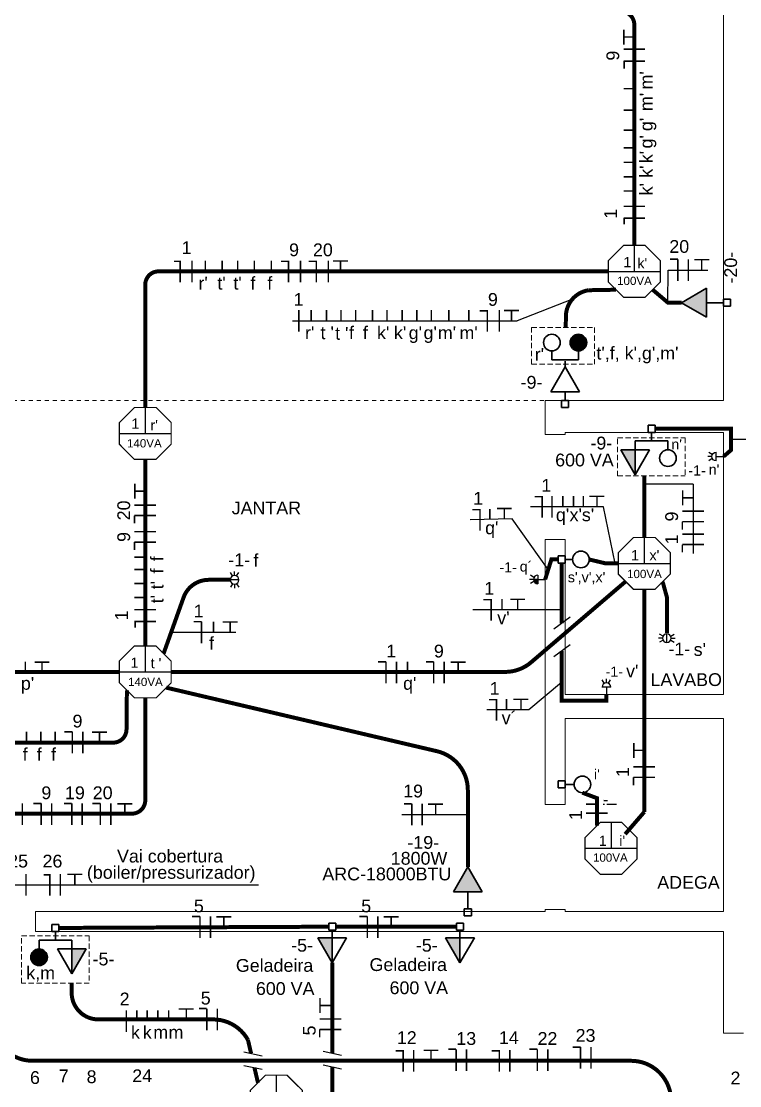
# Model space of a CAD drawing. Header units: millimetres. Extents: x 6597 to 20911, y -10306 to -132.
# Drawn here: x 13815 to 14355, y -6132 to -5333 of the extents above; entities that cross this region are included whole.
import ezdxf
from ezdxf.enums import TextEntityAlignment as Align

# ---------------------------------------------------------------- set-up
doc = ezdxf.new("R2010")
doc.units = ezdxf.units.MM
doc.header["$LTSCALE"] = 25
doc.header["$MEASUREMENT"] = 0
for name, pattern in [('CACHE', [0.24, 0.12, -0.12]), ('DASHDOT2', [12.7, 6.35, -3.175, 0, -3.175]), ('Dashed', [0.75, 0.5, -0.25]), ('HIDDEN', [9.525, 6.35, -3.175])]:
    doc.linetypes.add(name, pattern=pattern)
for name, color, linetype in [('CIRCUITOS', 7, 'Continuous'), ('Iluminação1', 1, 'Continuous'), ('MAAI - ELÉTRICA', 3, 'Continuous'), ('MAAI - HATCH', 1, 'Continuous')]:
    doc.layers.add(name, color=color, linetype=linetype)
for name, color, linetype, lineweight in [('EL-Condutos', 5, 'Continuous', 30), ('MAAI - ALVENARIA', 7, 'Continuous', 0), ('P-SIMBOL', 1, 'Continuous', 30), ('TEXTO', 7, 'Continuous', 30), ('TOMADAS', 1, 'Continuous', 20)]:
    doc.layers.add(name, color=color, linetype=linetype, lineweight=lineweight)
doc.styles.add('Arial', font='arial.ttf')

# ---------------------------------------------------------------- blocks, each defined once
blk = doc.blocks.new('ponto baixo')
at = {"color": 0}
for p, q in [((0.0554, 0), (0, 0)), ((0.0554, -0.0328), (0.0554, 0.0328))]:
    blk.add_line(p, q, dxfattribs=at)
for points in [[(0.0844, 0.0155), (0.1107, 0.0307)], [(0.0882, 0), (0.1187, 0)], [(0.0844, -0.0155), (0.1107, -0.0307)]]:
    blk.add_lwpolyline(points, dxfattribs=at)
blk.add_arc((0.0554, 0), 0.0328, 270, 90, dxfattribs=at)
blk = doc.blocks.new('ARANDELA MEDIA')
at = {"layer": 'MAAI - HATCH'}
h = blk.add_hatch(color=256, dxfattribs=at)
h.dxf.hatch_style = 1
h.paths.add_polyline_path([(0.0882, 0, 0.414214), (0.0554, 0.0328), (0.0554, 0)])
at = {"color": 0}
for p, q in [((0.0554, 0), (0, 0)), ((0.0554, -0.0328), (0.0554, 0.0328))]:
    blk.add_line(p, q, dxfattribs=at)
for points in [[(0.0554, 0), (0.0882, 0)], [(0.0844, 0.0155), (0.1107, 0.0307)], [(0.0844, -0.0155), (0.1107, -0.0307)], [(0.0882, 0), (0.1187, 0)]]:
    blk.add_lwpolyline(points, dxfattribs=at)
blk.add_arc((0.0554, 0), 0.0328, 270, 90, dxfattribs=at)

msp = doc.modelspace()

# ---------------------------------------------------------------- hatches: boundary and pattern name
at = {"layer": 'P-SIMBOL', "linetype": 'Continuous'}
for points in [[(14330.06, -5533.16), (14311.31, -5543.99), (14330.06, -5554.81)], [(14227.56, -5573.96), (14233.81, -5573.96), (14233.81, -5567.71), (14232.84, -5567.76), (14231.15, -5568.31), (14230.1, -5568.91), (14229.3, -5569.61), (14228.5, -5570.66), (14227.88, -5571.96), (14227.6, -5573.26), (14227.61, -5573.96)], [(14227.56, -5573.96), (14233.81, -5573.96), (14233.81, -5580.21), (14232.84, -5580.16), (14231.15, -5579.61), (14230.1, -5579.01), (14229.3, -5578.31), (14228.5, -5577.26), (14227.88, -5575.96), (14227.6, -5574.66), (14227.61, -5573.96)], [(14240.06, -5573.96), (14233.81, -5573.96), (14233.81, -5567.71), (14234.78, -5567.76), (14236.47, -5568.31), (14237.52, -5568.91), (14238.32, -5569.61), (14239.12, -5570.66), (14239.74, -5571.96), (14240.02, -5573.26), (14240.01, -5573.96)], [(14240.06, -5573.96), (14233.81, -5573.96), (14233.81, -5580.21), (14234.78, -5580.16), (14236.47, -5579.61), (14237.52, -5579.01), (14238.32, -5578.31), (14239.12, -5577.26), (14239.74, -5575.96), (14240.02, -5574.66), (14240.01, -5573.96)], [(14276.54, -5654.52), (14276.54, -5673.27), (14265.71, -5654.52)], [(14161.6, -5986.6), (14150.77, -5967.85), (14139.95, -5986.6)], [(14048.88, -6021.09), (14048.88, -6039.84), (14038.05, -6021.09)], [(14144.84, -6021.09), (14144.84, -6039.84), (14134.02, -6021.09)], [(13822.31, -6035.77), (13828.56, -6035.77), (13828.56, -6029.52), (13827.59, -6029.57), (13825.89, -6030.12), (13824.84, -6030.72), (13824.04, -6031.42), (13823.24, -6032.47), (13822.63, -6033.77), (13822.34, -6035.07), (13822.36, -6035.77)], [(13834.81, -6035.77), (13828.56, -6035.77), (13828.56, -6029.52), (13829.52, -6029.57), (13831.22, -6030.12), (13832.27, -6030.72), (13833.07, -6031.42), (13833.87, -6032.47), (13834.48, -6033.77), (13834.77, -6035.07), (13834.75, -6035.77)], [(13853.16, -6029.52), (13853.16, -6048.27), (13863.98, -6029.52)], [(13822.31, -6035.77), (13828.56, -6035.77), (13828.56, -6042.02), (13827.59, -6041.97), (13825.89, -6041.42), (13824.84, -6040.83), (13824.04, -6040.12), (13823.24, -6039.08), (13822.63, -6037.78), (13822.34, -6036.47), (13822.36, -6035.77)], [(13834.81, -6035.77), (13828.56, -6035.77), (13828.56, -6042.02), (13829.52, -6041.97), (13831.22, -6041.42), (13832.27, -6040.83), (13833.07, -6040.12), (13833.87, -6039.08), (13834.48, -6037.78), (13834.77, -6036.47), (13834.75, -6035.77)]]:
    msp.add_hatch(color=256, dxfattribs=at).paths.add_polyline_path(points)

# ---------------------------------------------------------------- linework, layer by layer
at = {"layer": 'CIRCUITOS'}
for p, q in [((14301.14, -5543.99), (14301.27, -5519.45)), ((14301.27, -5519.45), (14331.02, -5519.45)), ((14229.36, -5541.27), (14187.8, -5557.71)), ((14019.09, -5557.71), (14187.8, -5557.71)), ((14394.4, -5646.89), (14348.41, -5646.89)), ((14320.09, -5680.43), (14283.36, -5680.43)), ((14320.09, -5680.43), (14320.09, -5732.49)), ((14252.58, -5697.26), (14197.85, -5697.26)), ((14261.42, -5739.9), (14252.58, -5697.26)), ((14184.13, -5706.45), (14152.56, -5707.03)), ((14211.2, -5744.41), (14184.13, -5706.45)), ((14221.2, -5774.65), (14154.4, -5774.65)), ((14215.46, -5789.01), (14227.72, -5779.99)), ((13976.35, -5791.76), (13927.8, -5791.76)), ((14215.46, -5809.86), (14227.72, -5800.85)), ((14221.2, -5829.24), (14196.6, -5849.82)), ((14196.6, -5849.82), (14165.03, -5849.82)), ((14101.28, -5928.61), (14150.77, -5928.61)), ((13806.8, -5981.35), (13993.56, -5981.35)), ((13982.4, -6106.8), (13996.22, -6109.73)), ((14041.97, -6106.39), (14055.79, -6109.32)), ((13982.4, -6117.02), (13996.22, -6119.95)), ((14041.97, -6116.61), (14055.79, -6119.54))]:
    msp.add_line(p, q, dxfattribs=at)
for points, const_width in [([(14268.02, -5350.02), (14268.02, -5338.78)], 1.11), ([(14268.02, -5344.4), (14275.86, -5344.4)], 1.11), ([(14267.73, -5353.52), (14283.99, -5353.52)], 1.16), ([(14267.73, -5362.53), (14283.99, -5362.53)], 1.16), ([(14268.3, -5368.27), (14268.3, -5362.36)], 1.16), ([(14267.73, -5383.23), (14275.86, -5383.23)], 1.16), ([(14267.73, -5399.35), (14275.86, -5399.35)], 1.16), ([(14267.73, -5414.4), (14275.86, -5414.4)], 1.16), ([(14267.73, -5427.57), (14275.86, -5427.57)], 1.16), ([(14267.73, -5438.53), (14275.86, -5438.53)], 1.16), ([(14267.73, -5449.49), (14275.86, -5449.49)], 1.16), ([(14267.73, -5460.09), (14275.86, -5460.09)], 1.16), ([(14267.73, -5471.63), (14283.99, -5471.63)], 1.16), ([(14267.73, -5480.49), (14283.99, -5480.49)], 1.16), ([(14267.73, -5480.49), (14283.99, -5480.49)], 1.16), ([(14268.3, -5485.14), (14268.3, -5480.32)], 1.16), ([(13929.98, -5512.91), (13934.8, -5512.91)], 1.16), ([(13934.63, -5512.33), (13934.63, -5528.6)], 1.16), ([(13934.63, -5512.33), (13934.63, -5528.6)], 1.16), ([(13943.49, -5512.33), (13943.49, -5528.6)], 1.16), ([(13953.49, -5512.35), (13953.49, -5520.48)], 1.16), ([(13966.17, -5512.35), (13966.17, -5520.48)], 1.16), ([(13977.77, -5512.35), (13977.77, -5520.48)], 1.16), ([(13990.3, -5512.34), (13990.3, -5520.47)], 1.16), ([(14003.08, -5512.34), (14003.08, -5520.47)], 1.16), ([(14010.32, -5512.91), (14016.23, -5512.91)], 1.16), ([(14016.06, -5512.33), (14016.06, -5528.6)], 1.16), ([(14025.07, -5512.33), (14025.07, -5528.6)], 1.16), ([(14031.21, -5512.91), (14037.13, -5512.91)], 1.16), ([(14036.96, -5512.33), (14036.96, -5528.6)], 1.16), ([(14045.96, -5512.33), (14045.96, -5528.6)], 1.16), ([(14049.47, -5512.62), (14060.71, -5512.62)], 1.11), ([(14055.09, -5512.62), (14055.09, -5520.46)], 1.11), ([(14302.69, -5511.32), (14308.6, -5511.32)], 1.16), ([(14308.6, -5511.32), (14308.6, -5527.59)], 1.16), ([(14316.47, -5511.32), (14316.47, -5527.59)], 1.16), ([(14320.9, -5511.62), (14332.14, -5511.62)], 1.11), ([(14326.52, -5511.62), (14326.52, -5519.46)], 1.11), ([(14023.7, -5549.57), (14023.7, -5565.83)], 1.16), ([(14033.09, -5549.58), (14033.09, -5557.71)], 1.16), ([(14044.52, -5549.58), (14044.52, -5557.71)], 1.16), ([(14055.48, -5549.58), (14055.48, -5557.71)], 1.16), ([(14066.44, -5549.58), (14066.44, -5557.71)], 1.16), ([(14079.1, -5549.58), (14079.1, -5557.71)], 1.16), ([(14090.06, -5549.58), (14090.06, -5557.71)], 1.16), ([(14101.44, -5549.58), (14101.44, -5557.71)], 1.16), ([(14112.4, -5549.58), (14112.4, -5557.71)], 1.16), ([(14123.36, -5549.58), (14123.36, -5557.71)], 1.16), ([(14136.53, -5549.58), (14136.53, -5557.71)], 1.16), ([(14151.58, -5549.58), (14151.58, -5557.71)], 1.16), ([(14159.71, -5550.15), (14165.62, -5550.15)], 1.16), ([(14165.45, -5549.57), (14165.45, -5565.83)], 1.16), ([(14174.46, -5549.57), (14174.46, -5565.83)], 1.16), ([(14177.96, -5549.86), (14189.21, -5549.86)], 1.11), ([(14183.58, -5549.86), (14183.58, -5557.7)], 1.11), ([(13900.52, -5691.22), (13900.52, -5679.97)], 1.11), ([(13900.52, -5685.59), (13908.37, -5685.59)], 1.11), ([(14312.25, -5696.22), (14312.25, -5684.97)], 1.11), ([(14200.88, -5689.7), (14206.79, -5689.7)], 1.16), ([(14206.63, -5689.13), (14206.63, -5705.39)], 1.16), ([(14206.63, -5689.13), (14206.63, -5705.39)], 1.16), ([(14214.04, -5689.13), (14214.04, -5705.39)], 1.16), ([(14214.04, -5689.13), (14214.04, -5705.39)], 1.16), ([(14222.11, -5689.13), (14222.11, -5697.26)], 1.16), ([(14230.18, -5689.13), (14230.18, -5697.26)], 1.16), ([(14237.59, -5689.13), (14237.59, -5697.26)], 1.16), ([(14242.16, -5689.42), (14253.41, -5689.42)], 1.11), ([(14247.79, -5689.42), (14247.79, -5697.26)], 1.11), ([(14312.25, -5690.59), (14320.09, -5690.59)], 1.11), ([(13900.23, -5696.06), (13916.5, -5696.06)], 1.16), ([(14154.14, -5699.47), (14160.05, -5699.47)], 1.16), ([(14159.88, -5698.89), (14159.88, -5715.16)], 1.16), ([(14159.88, -5698.89), (14159.88, -5715.16)], 1.16), ([(14167.29, -5698.89), (14167.29, -5707.03)], 1.16), ([(14172.56, -5698.61), (14183.8, -5698.61)], 1.11), ([(14178.18, -5698.61), (14178.18, -5706.45)], 1.11), ([(14311.96, -5700.64), (14328.22, -5700.64)], 1.16), ([(13900.23, -5703.93), (13916.49, -5703.93)], 1.16), ([(13900.23, -5709.84), (13900.23, -5703.93)], 1.16), ([(14311.95, -5708.51), (14328.22, -5708.51)], 1.16), ([(14311.95, -5714.42), (14311.95, -5708.51)], 1.16), ([(13900.23, -5716.04), (13916.5, -5716.04)], 1.16), ([(14311.96, -5717.86), (14328.22, -5717.86)], 1.16), ([(13900.23, -5723.9), (13916.49, -5723.9)], 1.16), ([(13900.23, -5729.82), (13900.23, -5723.9)], 1.16), ([(14311.95, -5725.73), (14328.22, -5725.73)], 1.16), ([(14311.95, -5731.64), (14311.95, -5725.73)], 1.16), ([(13900.23, -5735.24), (13908.36, -5735.24)], 1.16), ([(13900.23, -5744.51), (13908.36, -5744.51)], 1.16), ([(13900.23, -5755.03), (13908.37, -5755.03)], 1.16), ([(13900.23, -5765.54), (13908.37, -5765.54)], 1.16), ([(14168.22, -5766.52), (14168.22, -5782.78)], 1.16), ([(14168.22, -5766.52), (14168.22, -5782.78)], 1.16), ([(14176.4, -5766.52), (14176.4, -5774.65)], 1.16), ([(14162.47, -5767.1), (14168.39, -5767.1)], 1.16), ([(14182.58, -5766.81), (14193.82, -5766.81)], 1.11), ([(14188.2, -5766.81), (14188.2, -5774.65)], 1.11), ([(13900.23, -5774.64), (13916.49, -5774.64)], 1.16), ([(13900.23, -5783.49), (13916.49, -5783.49)], 1.16), ([(13900.23, -5783.49), (13916.49, -5783.49)], 1.16), ([(13900.8, -5788.15), (13900.8, -5783.32)], 1.16), ([(13944.78, -5783.63), (13950.7, -5783.63)], 1.16), ([(13950.7, -5783.63), (13950.7, -5799.89)], 1.16), ([(13959.65, -5783.63), (13959.65, -5791.76)], 1.16), ([(13966.58, -5783.92), (13977.82, -5783.92)], 1.11), ([(13972.2, -5783.92), (13972.2, -5791.76)], 1.11), ([(13818.26, -5813.77), (13818.26, -5821.9)], 1.16), ([(13825.18, -5814.06), (13836.42, -5814.06)], 1.11), ([(13830.8, -5814.06), (13830.8, -5821.9)], 1.11), ([(14083.34, -5813.77), (14089.25, -5813.77)], 1.16), ([(14089.25, -5813.77), (14089.25, -5830.03)], 1.16), ([(14097.12, -5813.77), (14097.12, -5830.03)], 1.16), ([(14105.45, -5813.77), (14105.45, -5821.9)], 1.16), ([(14119.21, -5813.77), (14125.12, -5813.77)], 1.16), ([(14125.12, -5813.77), (14125.12, -5830.03)], 1.16), ([(14132.99, -5813.77), (14132.99, -5830.03)], 1.16), ([(14137.83, -5814.06), (14149.08, -5814.06)], 1.11), ([(14143.45, -5814.06), (14143.45, -5821.9)], 1.11), ([(14166.61, -5842.27), (14172.52, -5842.27)], 1.16), ([(14172.35, -5841.69), (14172.35, -5857.96)], 1.16), ([(14172.35, -5841.69), (14172.35, -5857.96)], 1.16), ([(14179.76, -5841.69), (14179.76, -5849.82)], 1.16), ([(14185.02, -5841.98), (14196.27, -5841.98)], 1.11), ([(14190.65, -5841.98), (14190.65, -5849.82)], 1.11), ([(13819.12, -5866.38), (13819.12, -5874.52)], 1.16), ([(13829.88, -5866.38), (13829.88, -5874.52)], 1.16), ([(13840.63, -5866.38), (13840.63, -5874.52)], 1.16), ([(13847.68, -5866.38), (13853.59, -5866.38)], 1.16), ([(13853.59, -5866.38), (13853.59, -5882.64)], 1.16), ([(13861.45, -5866.38), (13861.45, -5882.65)], 1.16), ([(13868.38, -5866.68), (13879.62, -5866.68)], 1.11), ([(13874, -5866.68), (13874, -5874.52)], 1.11), ([(14275.52, -5885.96), (14275.52, -5874.72)], 1.11), ([(14275.52, -5880.34), (14283.36, -5880.34)], 1.11), ([(14275.22, -5892.74), (14291.49, -5892.74)], 1.16), ([(14275.22, -5900.6), (14291.49, -5900.6)], 1.16), ([(14275.22, -5906.52), (14275.22, -5900.6)], 1.16), ([(13815.97, -5920.25), (13815.97, -5936.52)], 1.16), ([(13824.26, -5920.25), (13830.17, -5920.25)], 1.16), ([(13830.17, -5920.25), (13830.17, -5936.52)], 1.16), ([(13838.04, -5920.25), (13838.04, -5936.52)], 1.16), ([(13847.24, -5920.25), (13853.15, -5920.25)], 1.16), ([(13853.15, -5920.25), (13853.15, -5936.52)], 1.16), ([(13861.02, -5920.25), (13861.02, -5936.52)], 1.16), ([(13868.73, -5920.25), (13874.64, -5920.25)], 1.16), ([(13874.64, -5920.25), (13874.64, -5936.52)], 1.16), ([(13882.51, -5920.25), (13882.51, -5936.52)], 1.16), ([(13887.35, -5920.55), (13898.6, -5920.55)], 1.11), ([(13892.98, -5920.55), (13892.98, -5928.39)], 1.11), ([(14102.7, -5920.48), (14108.61, -5920.48)], 1.16), ([(14108.61, -5920.48), (14108.61, -5936.74)], 1.16), ([(14116.47, -5920.48), (14116.47, -5936.74)], 1.16), ([(14120.9, -5920.77), (14132.15, -5920.77)], 1.11), ([(14126.52, -5920.77), (14126.52, -5928.61)], 1.11), ([(14239.62, -5920.75), (14247.75, -5920.75)], 1.16), ([(14239.62, -5927.54), (14255.88, -5927.54)], 1.16), ([(13818.73, -5973.23), (13818.73, -5989.48)], 1.16), ([(13832.05, -5973.8), (13836.87, -5973.8)], 1.16), ([(13836.71, -5973.22), (13836.71, -5989.48)], 1.16), ([(13836.71, -5973.22), (13836.71, -5989.48)], 1.16), ([(13844.56, -5973.23), (13844.56, -5989.48)], 1.16), ([(13849.81, -5973.51), (13861.05, -5973.51)], 1.11), ([(13855.43, -5973.51), (13855.43, -5981.35)], 1.11), ([(13943.56, -6005.09), (13949.47, -6005.09)], 1.16), ([(13949.47, -6005.09), (13949.47, -6021.35)], 1.16), ([(13957.34, -6005.09), (13957.34, -6021.35)], 1.16), ([(13961.77, -6005.38), (13973.01, -6005.38)], 1.11), ([(13967.39, -6005.38), (13967.39, -6013.22)], 1.11), ([(14069.31, -6005.09), (14075.23, -6005.09)], 1.16), ([(14075.23, -6005.09), (14075.23, -6021.35)], 1.16), ([(14083.09, -6005.09), (14083.09, -6021.35)], 1.16), ([(14087.52, -6005.38), (14098.76, -6005.38)], 1.11), ([(14093.14, -6005.38), (14093.14, -6013.22)], 1.11), ([(14039.74, -6077.7), (14039.74, -6066.45)], 1.11), ([(13894.15, -6075.66), (13894.15, -6091.92)], 1.16), ([(13902.02, -6075.66), (13902.02, -6082.47)], 1.16), ([(13909.88, -6075.66), (13909.88, -6082.47)], 1.16), ([(13917.75, -6075.66), (13917.75, -6082.47)], 1.16), ([(13926.01, -6075.66), (13926.01, -6082.47)], 1.16), ([(13933.56, -6074.63), (13944.8, -6074.63)], 1.11), ([(13939.18, -6074.63), (13939.18, -6082.47)], 1.11), ([(13948.71, -6074.34), (13954.62, -6074.34)], 1.16), ([(13954.62, -6074.34), (13954.62, -6090.6)], 1.16), ([(13962.49, -6074.34), (13962.49, -6090.6)], 1.16), ([(14039.74, -6072.07), (14047.58, -6072.07)], 1.11), ([(14039.45, -6082.12), (14055.71, -6082.12)], 1.16), ([(14039.45, -6089.99), (14055.71, -6089.99)], 1.16), ([(14039.45, -6095.9), (14039.45, -6089.99)], 1.16), ([(14168.7, -6106.01), (14174.61, -6106.01)], 1.16), ([(14174.44, -6105.44), (14174.44, -6121.7)], 1.16), ([(14174.44, -6105.44), (14174.44, -6121.7)], 1.16), ([(14182.31, -6105.44), (14182.31, -6121.7)], 1.16), ([(14197.07, -6104.86), (14202.98, -6104.86)], 1.16), ([(14202.98, -6104.86), (14202.98, -6121.12)], 1.16), ([(14210.84, -6104.86), (14210.84, -6121.12)], 1.16), ([(14229.52, -6103.25), (14235.43, -6103.25)], 1.16), ([(14235.43, -6103.25), (14235.43, -6119.51)], 1.16), ([(14243.3, -6103.25), (14243.3, -6119.52)], 1.16)]:
    msp.add_lwpolyline(points, dxfattribs=dict(at, const_width=const_width))
at = {"layer": 'CIRCUITOS', "color": 32, "true_color": 0xcd6928}
for points, const_width in [([(14096.45, -6106.01), (14102.36, -6106.01)], 1.16), ([(14102.19, -6105.44), (14102.19, -6121.7)], 1.16), ([(14102.19, -6105.44), (14102.19, -6121.7)], 1.16), ([(14110.05, -6105.44), (14110.05, -6121.7)], 1.16), ([(14117.46, -6105.73), (14128.7, -6105.73)], 1.11), ([(14123.08, -6105.73), (14123.08, -6113.57)], 1.11)]:
    msp.add_lwpolyline(points, dxfattribs=dict(at, const_width=const_width))
at = {"layer": 'CIRCUITOS', "color": 2, "true_color": 0xf1eb1f, "const_width": 1.16}
for points in [[(14136.01, -6104.86), (14141.93, -6104.86)], [(14141.93, -6104.86), (14141.93, -6121.12)], [(14149.79, -6104.86), (14149.79, -6121.12)]]:
    msp.add_lwpolyline(points, dxfattribs=at)
at = {"layer": 'EL-Condutos', "const_width": 3}
for points in [[(14275.86, -5500.96), (14275.86, -5335.17, 0.35214), (14268, -5325.4), (14169.17, -5303.67)], [(14256.36, -5520.46), (13918.37, -5520.46, 0.414214), (13908.37, -5530.46), (13908.37, -5622.69)], [(14224.35, -5562.71), (14224.44, -5554.19, -0.368275), (14241.48, -5534.63), (14262.07, -5534.25)], [(13922.15, -5807.61), (13937.15, -5765.49, -0.317227), (13955.99, -5752.2), (13972.22, -5752.2)], [(13927.87, -5821.4), (14178.78, -5821.4, 0.178743), (14198.28, -5814.2), (14269.32, -5753.44)], [(13894.58, -5835.18), (13894.29, -5864.61, -0.41141), (13884.3, -5874.52), (13751.36, -5874.52, 0.414214), (13741.36, -5884.52), (13741.36, -5965.85, -0.414214), (13731.36, -5975.85), (13727.1, -5975.85)], [(13924.13, -5833.21), (14127.63, -5880.99, -0.348182), (14150.77, -5910.19), (14150.77, -5967.85)], [(13723.56, -6047.72), (13763.1, -6047.72, 0.414214), (13793.1, -6017.72), (13793.1, -5937.88, -0.414214), (13803.1, -5927.88), (13898.37, -5927.88, 0.414214), (13908.37, -5917.88), (13908.37, -5840.9)], [(13987.9, -6107.97), (13985.54, -6097.86, 0.271923), (13959.34, -6082.47), (13873.08, -6082.47, -0.417579), (13853.08, -6062.24), (13853.16, -6055.29)]]:
    msp.add_lwpolyline(points, format="xyb", dxfattribs=at)
for points in [[(14311.31, -5543.99), (14301.14, -5543.99), (14289.65, -5534.25)], [(14291.49, -5638.75), (14348.41, -5638.75), (14348.41, -5654.83), (14342.86, -5659.61)], [(13908.37, -5661.69), (13908.37, -5801.9)], [(14283.36, -5720.4), (14283.36, -5674.17)], [(14218.55, -5736.92), (14213.54, -5736.92), (14208.86, -5751.89)], [(14221.2, -5739.57), (14221.2, -5784.78)], [(14263.86, -5739.9), (14254.49, -5739.9), (14241.98, -5736.92)], [(14283.36, -5759.4), (14283.36, -5926.59)], [(14300.33, -5792.1), (14300.33, -5765.2), (14297.15, -5753.69)], [(14221.2, -5805.64), (14221.2, -5843.09), (14254.86, -5843.09), (14254.86, -5838.4)], [(13888.87, -5821.4), (13727.07, -5821.4)], [(14247.75, -5936.93), (14247.75, -5916.23), (14236.81, -5912.15)], [(14268.96, -5943.29), (14283.36, -5926.59)], [(14046.23, -6012.82), (13843.51, -6013.75)], [(14142.19, -6012.82), (14051.53, -6012.82)], [(13993.07, -6130.11), (13990.41, -6118.72)]]:
    msp.add_lwpolyline(points, dxfattribs=at)
at = {"layer": 'EL-Condutos', "linetype": 'Dashed', "const_width": 3}
for points in [[(14048.88, -6039.84), (14048.88, -6107.85)], [(14048.88, -6118.07), (14048.88, -6138.36)]]:
    msp.add_lwpolyline(points, dxfattribs=at)
msp.add_lwpolyline([(14302.98, -6138.08, 0.361236), (14273.49, -6113.57), (13823.73, -6113.57, -0.172901), (13804.75, -6106.81), (13724.1, -6062.47)], format="xyb", dxfattribs=at)
at = {"layer": 'Iluminação1'}
for p, q in [((14275.86, -5500.96), (14275.86, -5520.46)), ((14256.36, -5520.46), (14295.36, -5520.46)), ((13908.37, -5622.69), (13908.37, -5642.19)), ((13888.87, -5642.19), (13927.87, -5642.19)), ((14283.36, -5720.4), (14283.36, -5739.9)), ((14263.86, -5739.9), (14302.86, -5739.9)), ((13908.37, -5801.9), (13908.37, -5821.4)), ((13888.87, -5821.4), (13927.87, -5821.4)), ((14258.36, -5934.4), (14258.36, -5953.9)), ((14238.86, -5953.9), (14277.86, -5953.9)), ((14006.86, -6124.4), (14006.86, -6143.9))]:
    msp.add_line(p, q, dxfattribs=at)
at = {"layer": 'Iluminação1', "const_width": 0.91}
for points in [[(14267.78, -5500.96), (14256.36, -5512.39), (14256.36, -5528.54), (14267.78, -5539.96), (14283.93, -5539.96), (14295.36, -5528.54), (14295.36, -5512.39), (14283.93, -5500.96)], [(13900.29, -5622.69), (13888.87, -5634.11), (13888.87, -5650.27), (13900.29, -5661.69), (13916.44, -5661.69), (13927.87, -5650.27), (13927.87, -5634.11), (13916.44, -5622.69)], [(14275.28, -5720.4), (14263.86, -5731.82), (14263.86, -5747.98), (14275.28, -5759.4), (14291.43, -5759.4), (14302.86, -5747.98), (14302.86, -5731.82), (14291.43, -5720.4)], [(13900.29, -5801.9), (13888.87, -5813.32), (13888.87, -5829.47), (13900.29, -5840.9), (13916.44, -5840.9), (13927.87, -5829.47), (13927.87, -5813.32), (13916.44, -5801.9)], [(14250.28, -5934.4), (14238.86, -5945.82), (14238.86, -5961.98), (14250.28, -5973.4), (14266.43, -5973.4), (14277.86, -5961.98), (14277.86, -5945.82), (14266.43, -5934.4)], [(13998.78, -6124.4), (13987.36, -6135.82), (13987.36, -6151.98), (13998.78, -6163.4), (14014.93, -6163.4), (14026.36, -6151.98), (14026.36, -6135.82), (14014.93, -6124.4)]]:
    msp.add_lwpolyline(points, close=True, dxfattribs=at)
at = {"layer": 'MAAI - ALVENARIA'}
for p, q in [((14342.86, -5617.4), (14342.86, -5251.4)), ((14208.86, -5642.9), (14208.86, -5617.4)), ((14208.86, -5617.4), (14342.86, -5617.4)), ((14223.86, -5642.9), (14208.86, -5642.9)), ((14342.86, -5641.4), (14223.86, -5641.4)), ((14223.86, -5641.4), (14223.86, -5642.9)), ((14342.86, -5641.4), (14297.86, -5641.4)), ((14342.86, -5748.4), (14342.86, -5641.4)), ((14342.86, -5838.4), (14342.86, -5641.4)), ((14208.86, -5920.9), (14208.86, -5721.92)), ((14208.86, -5721.92), (14223.86, -5721.92)), ((14223.86, -5721.92), (14223.86, -5838.4)), ((14223.86, -5838.4), (14342.86, -5838.4)), ((14342.86, -5856.4), (14223.86, -5856.4)), ((14223.86, -5856.4), (14223.86, -5920.9)), ((14223.86, -5856.4), (14223.86, -5906.4)), ((14342.86, -6001.4), (14342.86, -5856.4)), ((14223.86, -5920.9), (14208.86, -5920.9)), ((13825.86, -6001.4), (13886.86, -6001.4)), ((13825.86, -6001.4), (13825.86, -6016.4)), ((13886.86, -6001.4), (14208.86, -6001.4)), ((14208.86, -6001.4), (14208.86, -5999.9)), ((14208.86, -5999.9), (14223.86, -5999.9)), ((14223.86, -5999.9), (14223.86, -6001.4)), ((14223.86, -6001.4), (14342.86, -6001.4)), ((14342.86, -6016.4), (13825.86, -6016.4)), ((14342.86, -6092.82), (14342.86, -6016.4)), ((14357.86, -6092.82), (14342.86, -6092.82))]:
    msp.add_line(p, q, dxfattribs=at)
at = {"layer": 'MAAI - ALVENARIA', "linetype": 'CACHE'}
msp.add_line((13730.86, -5617.4), (14208.86, -5617.4), dxfattribs=at)
at = {"layer": 'MAAI - ELÉTRICA'}
for p, q in [((13978.79, -5752.2), (13972.22, -5752.2)), ((13978.79, -5752.2), (13972.22, -5752.2)), ((14300.33, -5799.32), (14300.33, -5792.76)), ((14300.33, -5799.32), (14300.33, -5792.76)), ((14258.14, -5832.86), (14251.57, -5832.86)), ((14254.86, -5832.86), (14254.86, -5838.4))]:
    msp.add_line(p, q, dxfattribs=at)
for points in [[(13973.96, -5749.3), (13972.43, -5746.67)], [(13975.51, -5748.91), (13975.51, -5745.87)], [(13977.06, -5749.3), (13978.58, -5746.67)], [(13973.96, -5755.09), (13972.43, -5757.73)], [(13975.51, -5755.48), (13975.51, -5758.53)], [(13977.06, -5755.09), (13978.58, -5757.73)], [(14297.05, -5796.04), (14294, -5796.04)], [(14297.44, -5794.49), (14294.8, -5792.96)], [(14297.44, -5797.59), (14294.8, -5799.11)], [(14303.22, -5794.49), (14305.86, -5792.96)], [(14303.22, -5797.59), (14305.86, -5799.11)], [(14303.61, -5796.04), (14306.66, -5796.04)], [(14253.31, -5829.96), (14251.78, -5827.33)], [(14254.86, -5829.57), (14254.86, -5826.53)], [(14256.41, -5829.96), (14257.93, -5827.33)]]:
    msp.add_lwpolyline(points, dxfattribs=at)
for centre, start, end in [((13975.51, -5752.2), 0, 180), ((13975.51, -5752.2), 180, 0), ((14300.33, -5796.04), 90, 270), ((14300.33, -5796.04), 270, 90), ((14254.86, -5832.86), 0, 180)]:
    msp.add_arc(centre, 3.28, start, end, dxfattribs=at)
at = {"layer": 'P-SIMBOL'}
for p, q in [((14311.31, -5543.99), (14330.06, -5533.16)), ((14330.06, -5533.16), (14330.06, -5554.81)), ((14342.86, -5546.64), (14342.86, -5541.34)), ((14342.86, -5541.34), (14348.16, -5541.34)), ((14348.16, -5541.34), (14348.16, -5546.64)), ((14330.06, -5554.81), (14311.31, -5543.99)), ((14330.06, -5543.99), (14342.86, -5543.99)), ((14348.16, -5546.64), (14342.86, -5546.64)), ((14227.56, -5573.96), (14240.06, -5573.96)), ((14213.9, -5580.21), (14213.9, -5586.91)), ((14233.81, -5580.21), (14233.81, -5586.91)), ((14233.81, -5586.91), (14213.9, -5586.91)), ((14223.86, -5592.25), (14223.86, -5588.01)), ((14213.03, -5611), (14223.86, -5592.25)), ((14223.86, -5592.25), (14234.68, -5611)), ((14234.68, -5611), (14213.03, -5611)), ((14223.86, -5611), (14223.86, -5617.4)), ((14221.21, -5617.4), (14226.51, -5617.4)), ((14221.21, -5622.7), (14221.21, -5617.4)), ((14226.51, -5617.4), (14226.51, -5622.7)), ((14226.51, -5622.7), (14221.21, -5622.7)), ((14286.19, -5636.09), (14291.49, -5636.09)), ((14286.19, -5641.4), (14286.19, -5636.09)), ((14291.49, -5636.09), (14291.49, -5641.4)), ((14291.49, -5641.4), (14286.19, -5641.4)), ((14288.84, -5641.4), (14288.84, -5647.82)), ((14301.14, -5647.82), (14276.54, -5647.82)), ((14276.54, -5654.52), (14276.54, -5647.82)), ((14301.14, -5654.52), (14301.14, -5647.82)), ((14276.54, -5673.27), (14265.71, -5654.52)), ((14265.71, -5654.52), (14287.36, -5654.52)), ((14276.54, -5673.27), (14276.54, -5654.52)), ((14287.36, -5654.52), (14276.54, -5673.27)), ((14218.55, -5734.27), (14218.55, -5739.57)), ((14218.55, -5734.27), (14223.86, -5734.27)), ((14223.86, -5739.57), (14218.55, -5739.57)), ((14223.86, -5734.27), (14223.86, -5739.57)), ((14229.48, -5736.92), (14223.86, -5736.92)), ((14218.55, -5908.55), (14218.55, -5903.25)), ((14218.55, -5903.25), (14223.86, -5903.25)), ((14223.86, -5908.55), (14218.55, -5908.55)), ((14223.86, -5903.25), (14223.86, -5908.55)), ((14230.56, -5905.9), (14223.86, -5905.9)), ((14139.95, -5986.6), (14150.77, -5967.85)), ((14150.77, -5967.85), (14161.6, -5986.6)), ((14161.6, -5986.6), (14139.95, -5986.6)), ((14150.77, -5986.6), (14150.77, -5999.4)), ((14148.12, -5999.4), (14153.42, -5999.4)), ((14148.12, -6004.7), (14148.12, -5999.4)), ((14153.42, -6004.7), (14148.12, -6004.7)), ((14153.42, -5999.4), (14153.42, -6004.7)), ((13838.2, -6011.09), (13843.51, -6011.09)), ((13838.2, -6016.4), (13838.2, -6011.09)), ((13843.51, -6011.09), (13843.51, -6016.4)), ((14046.23, -6010.17), (14051.53, -6010.17)), ((14046.23, -6010.17), (14046.23, -6015.47)), ((14051.53, -6015.47), (14051.53, -6010.17)), ((14142.19, -6010.17), (14147.49, -6010.17)), ((14142.19, -6010.17), (14142.19, -6015.47)), ((14147.49, -6015.47), (14147.49, -6010.17)), ((13843.51, -6016.4), (13838.2, -6016.4)), ((13840.86, -6016.4), (13840.86, -6022.82)), ((14048.88, -6039.84), (14038.05, -6021.09)), ((14038.05, -6021.09), (14059.7, -6021.09)), ((14046.23, -6015.47), (14051.53, -6015.47)), ((14048.88, -6021.09), (14048.88, -6015.47)), ((14048.88, -6039.84), (14048.88, -6021.09)), ((14059.7, -6021.09), (14048.88, -6039.84)), ((14144.84, -6039.84), (14134.02, -6021.09)), ((14134.02, -6021.09), (14155.67, -6021.09)), ((14142.19, -6015.47), (14147.49, -6015.47)), ((14144.84, -6021.09), (14144.84, -6015.47)), ((14144.84, -6039.84), (14144.84, -6021.09)), ((14155.67, -6021.09), (14144.84, -6039.84)), ((13828.56, -6022.82), (13853.16, -6022.82)), ((13828.56, -6029.52), (13828.56, -6022.82)), ((13842.33, -6029.52), (13853.16, -6048.27)), ((13863.98, -6029.52), (13842.33, -6029.52)), ((13853.16, -6029.52), (13853.16, -6022.82)), ((13853.16, -6048.27), (13853.16, -6029.52)), ((13853.16, -6048.27), (13863.98, -6029.52)), ((13822.31, -6035.77), (13834.81, -6035.77))]:
    msp.add_line(p, q, dxfattribs=at)
for centre in [(14213.9, -5573.96), (14213.9, -5573.96), (14233.81, -5573.96), (14233.81, -5573.96), (14301.14, -5660.77), (14235.73, -5736.92), (14236.81, -5905.9), (13828.56, -6035.77), (13828.56, -6035.77)]:
    msp.add_circle(centre, 6.25, dxfattribs=at)
at = {"layer": 'TOMADAS', "linetype": 'HIDDEN', "ltscale": 0.025}
for p, q in [((14198.7, -5590.13), (14245.84, -5590.13)), ((14263.21, -5674.17), (14314.14, -5674.17))]:
    msp.add_line(p, q, dxfattribs=at)
for points in [[(14198.7, -5590.13), (14198.7, -5562.71), (14245.84, -5562.71), (14245.84, -5590.13)], [(14263.21, -5674.17), (14263.21, -5645.53), (14314.14, -5645.53), (14314.14, -5674.17)]]:
    msp.add_lwpolyline(points, dxfattribs=at)
msp.add_lwpolyline([(13815.39, -6019.61), (13866.32, -6019.61), (13866.32, -6055.27), (13815.39, -6055.27)], close=True, dxfattribs=at)

# ---------------------------------------------------------------- block references
at = {"layer": 'MAAI - ELÉTRICA', "xscale": -100, "yscale": 100, "zscale": 100}
msp.add_blockref('ponto baixo', (14342.86, -5659.61), dxfattribs=at)
at = {"layer": 'MAAI - ELÉTRICA', "xscale": 100, "yscale": 100, "zscale": 100, "rotation": 180}
msp.add_blockref('ARANDELA MEDIA', (14208.86, -5751.89), dxfattribs=at)

# ---------------------------------------------------------------- texts
at = {"layer": 'CIRCUITOS', "linetype": 'DASHDOT2', "style": 'Arial'}
for s, p in [('9', (14264.49, -5362.12)), ("m'", (14289.52, -5383.78)), ("m'", (14289.52, -5400.02)), ("g'", (14289.52, -5415.07)), ("g'", (14289.52, -5428.12)), ("k'", (14289.52, -5439.2)), ("k'", (14289.52, -5450.16)), ("k'", (14289.52, -5463.38)), ('1', (14262.83, -5480.97)), ('-20-', (14353.03, -5529.58)), ('20', (13896.99, -5707.5)), ('9', (14308.71, -5708.35)), ('9', (13896.99, -5723.74)), ('1', (14308.71, -5725.57)), ('f', (13922.02, -5738.24)), ('f', (13922.02, -5747.4)), ("t'", (13922.03, -5759.38)), ("t'", (13922.03, -5769.9)), ('1', (13895.33, -5782.74)), ('1', (14271.98, -5900.44)), ("i'", (14262.51, -5922.36)), ('1', (14236.52, -5932.69)), ('5', (14036.38, -6094.55))]:
    msp.add_text(s, height=9.6, rotation=90, dxfattribs=at).set_placement(p)
for s, height, p in [('1', 9.6, (13935.67, -5507.44)), ('9', 9.6, (14016.47, -5509.09)), ('20', 9.6, (14034.38, -5509.09)), ('20', 9.6, (14302.17, -5506.54)), ('1', 7.68, (14267.66, -5517.37)), ("k'", 7.68, (14278.11, -5518.14)), ("r'", 9.6, (13948.35, -5534.14)), ("t'", 9.6, (13962.56, -5534.14)), ("t'", 9.6, (13974.58, -5534.14)), ('f', 9.6, (13987.42, -5534.13)), ('f', 9.6, (14000.08, -5534.13)), ('100VA', 6.221, (14262.92, -5530.69)), ('1', 9.6, (14019.9, -5546.33)), ('9', 9.6, (14165.87, -5546.33)), ("r'", 9.6, (14028.4, -5571.37)), ("t '", 9.6, (14040.1, -5571.37)), ("t '", 9.6, (14051.06, -5571.83)), ('f', 9.6, (14061.47, -5571.37)), ('f', 9.6, (14071.9, -5571.37)), ("k'", 9.6, (14082.52, -5571.37)), ("k'", 9.6, (14095.25, -5571.37)), ("g'", 9.6, (14106.33, -5571.37)), ("g'", 9.6, (14117.49, -5571.37)), ("m'", 9.6, (14128.24, -5571.37)), ("m'", 9.6, (14144.48, -5571.37)), ("r'", 9.6, (14201.08, -5587.57)), ("t',f, k',g',m'", 9.6, (14247.41, -5586.66)), ('-9-', 9.6, (14190.43, -5608.61)), ('1', 7.68, (13897.96, -5638.65)), ("r'  ", 7.68, (13912.28, -5639.86)), ('-9-', 9.6, (14242.87, -5654.23)), ('140VA', 6.221, (13894.65, -5652.75)), ("n'", 7.68, (14303.65, -5654.23)), ('-1-', 7.68, (14316.46, -5673.86)), ("n'", 7.68, (14331.74, -5673.17)), ('1', 9.6, (14206.04, -5686.03)), ('1', 9.6, (14154.74, -5695.8)), ("q'", 9.6, (14216.92, -5708.16)), ("x'", 9.6, (14227.21, -5708.16)), ("s'", 9.6, (14236.45, -5708.16)), ("q'", 9.6, (14163.74, -5717.92)), ('-1-', 9.6, (13970.7, -5742.02)), ('f', 9.6, (13989.62, -5742.44)), ('1', 7.68, (14273.37, -5737.57)), ("x'", 7.68, (14287.24, -5737.57)), ('-1-', 7.68, (14174.47, -5746.68)), ('q´', 7.68, (14189.76, -5746)), ("s',v',x'", 7.68, (14225.88, -5754.09)), ('100VA', 6.221, (14270.42, -5750.9)), ('1', 9.6, (14163.07, -5763.43)), ('1', 9.6, (13944.82, -5780.39)), ("v'", 9.6, (14172.88, -5785.55)), ('f', 9.6, (13956.31, -5804.64)), ('1', 9.6, (14089.41, -5810.53)), ('9', 9.6, (14125.28, -5810.53)), ('-1-', 9.6, (14301.52, -5808.94)), ("s'", 9.6, (14320.44, -5809.36)), ('1', 7.68, (13897.33, -5818.3)), ("t '", 7.68, (13912.46, -5818.62)), ('-1-', 7.68, (14254.23, -5825.06)), ("v'", 9.6, (14269.69, -5825.49)), ("p'", 9.6, (13814.92, -5834.78)), ('140VA', 6.221, (13895.43, -5832)), ("q'", 9.6, (14102.11, -5834.78)), ('1', 9.6, (14167.2, -5838.6)), ('9', 9.6, (13853.75, -5863.14)), ('v´', 9.6, (14176.2, -5860.72)), ('f ', 9.6, (13816.24, -5888.18)), ('f ', 9.6, (13826.87, -5888.18)), ('f', 9.6, (13837.63, -5888.18)), ("i'", 7.68, (14245.52, -5902.2)), ('9', 9.6, (13830.33, -5917.01)), ('19', 9.6, (13848.07, -5917.01)), ('20', 9.6, (13868.92, -5917.01)), ('19', 9.6, (14102.17, -5915.69)), ('-19-', 9.6, (14105.33, -5954.31)), ('1', 7.68, (14249.18, -5952.08)), ("i'", 7.68, (14264.52, -5952.08)), ('100VA', 6.221, (14244.8, -5964)), ('25', 9.6, (13805.35, -5968.33)), ('26', 9.6, (13831.19, -5968.33)), ('5', 9.6, (13944.91, -6002.02)), ('5', 9.6, (14070.66, -6002.02)), ('-5-', 9.6, (14018.01, -6031.57)), ('-5-', 9.6, (14111.69, -6031.57)), ('-5-', 9.6, (13868.77, -6041.9)), ('k,m', 9.6, (13818.96, -6052.33)), ('5', 9.6, (13950.06, -6071.28)), ('2', 9.6, (13889.14, -6071.93)), ('k', 9.6, (13897.66, -6096.94)), ('k', 9.6, (13906.54, -6096.94)), ('m', 9.6, (13914.41, -6096.94)), ('m', 9.6, (13925.89, -6096.94)), ('14', 9.6, (14174.08, -6100.97)), ('22', 9.6, (14203.14, -6101.61)), ('23', 9.6, (14231.76, -6099.29)), ('6', 9.6, (13821.77, -6130.97)), ('7', 9.6, (13843.41, -6129.69)), ('8', 9.6, (13864.34, -6130.34)), ('24', 9.6, (13898.6, -6129.62)), ('2', 9.6, (14348.11, -6131.3))]:
    msp.add_text(s, height=height, dxfattribs=at).set_placement(p)
for s, p in [('600 VA', (14260.37, -5666.97)), ('1800W', (14135.34, -5966.23)), ('ARC-18000BTU', (14138.35, -5978)), ('Geladeira', (14034.6, -6046.71)), ('Geladeira', (14135.04, -6046.12)), ('600 VA', (14135.94, -6063.49)), ('600 VA', (14035.5, -6064.08))]:
    msp.add_text(s, height=9.6, dxfattribs=at).set_placement(p, align=Align.RIGHT)
at = {"layer": 'CIRCUITOS', "color": 32, "linetype": 'DASHDOT2', "true_color": 0xcd6928, "style": 'Arial'}
msp.add_text('12', height=9.6, dxfattribs=at).set_placement((14097.42, -6100.97))
at = {"layer": 'CIRCUITOS', "color": 2, "linetype": 'DASHDOT2', "true_color": 0xf1eb1f, "style": 'Arial'}
msp.add_text('13', height=9.6, dxfattribs=at).set_placement((14142.09, -6101.61))
at = {"layer": 'TEXTO', "linetype": 'DASHDOT2', "style": 'Arial'}
for s, p in [('JANTAR', (13973.34, -5702.99)), ('Vai cobertura', (13887.16, -5964.57)), ('(boiler/pressurizador)', (13864.53, -5976.81)), ('ADEGA', (14293.09, -5984.32))]:
    msp.add_text(s, height=9.6, dxfattribs=at).set_placement(p)
msp.add_text('LAVABO', height=9.6, rotation=0, dxfattribs=at).set_placement((14288.01, -5831.98))

doc.saveas('drawing.dxf')
